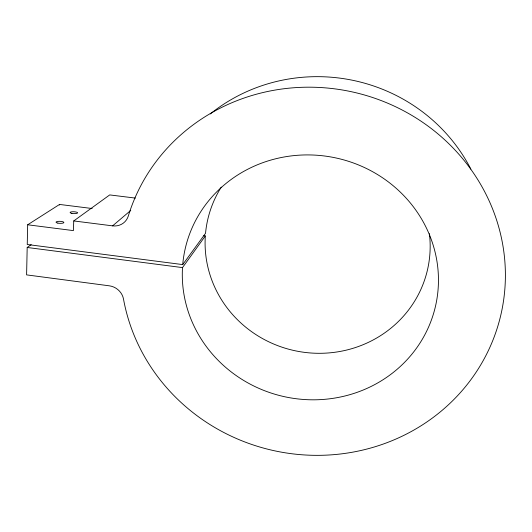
<?xml version="1.0" encoding="UTF-8"?>
<svg xmlns="http://www.w3.org/2000/svg" width="532" height="532" viewBox="0 0 532 532"><rect width="100%" height="100%" fill="white"/><g stroke="black" fill="none" stroke-linecap="round" stroke-linejoin="round"><path stroke-width="0.8" d="M27.185 247.473L26.6 274.878L109.353 285.824A15.574 14.178 36.4 0 1 123.51 299.09A192.837 183.6 13 0 0 412.666 430.74A192.837 183.6 13 0 0 430.215 127.733A192.837 183.6 13 0 0 128.325 215.972A16.16 14.982 45.3 0 1 112.604 225.861L73.749 220.94L73.389 230.609L27.671 224.783L27.245 244.487L182.722 264.597A128.405 122.114 13.2 0 1 382.442 177.701A128.405 122.114 13.2 0 1 366.987 388.387A128.405 122.114 13.2 0 1 182.503 267.603L27.185 247.473L31.208 244.647M59.531 205.046L59.551 204.441L92.176 208.524M182.503 267.603L205.325 235.962A112.711 108.468 11.7 0 0 320.543 353.301A112.711 108.468 11.7 0 0 429.404 233.668M182.722 264.597L205.538 233.282A112.711 108.468 11.7 0 1 221.252 187.138M112.604 225.861L130.759 210.406M73.749 220.94L109.712 194.918L135.387 198.09M27.671 224.783L59.551 204.441M203.749 235.762L205.325 235.962M210.26 113.968A169.229 162.992 11.5 0 1 470.84 169.076M57.822 223.101A3.943 1.004 2.3 0 0 63.9 222.536A3.943 1.004 2.3 0 0 58.181 221.372A3.943 1.004 2.3 0 0 57.822 223.101M71.847 213.365A3.757 0.924 2.7 0 0 77.592 212.873A3.757 0.924 2.7 0 0 72.099 211.776A3.757 0.924 2.7 0 0 71.847 213.365"/></g></svg>
